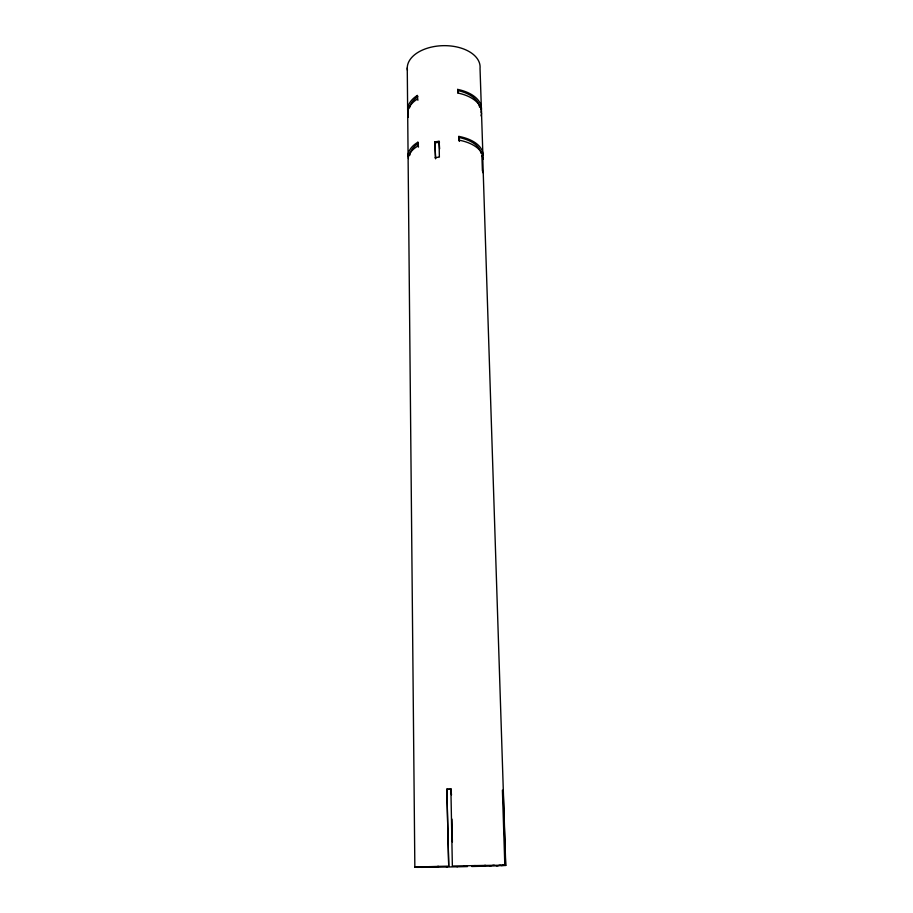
<?xml version="1.0" encoding="UTF-8"?>
<svg xmlns="http://www.w3.org/2000/svg" width="913" height="913" viewBox="0 0 913 913"><rect width="100%" height="100%" fill="white"/><g stroke="black" fill="none" stroke-linecap="round" stroke-linejoin="round"><path stroke-width="1.37" d="M408.408 158.565A37.433 20.097 -1.2 0 1 417.892 142.223L417.949 145.943A37.479 20.018 -1.2 0 0 408.122 159.764L414.844 867.247L429.909 866.654M418.805 867.065L417.001 867.202L417.834 867.282M501.18 865.592L503.451 865.353M483.239 172.956A37.673 19.641 -1.2 0 0 482.395 170.799L481.893 155.244A37.501 19.972 -1.2 0 1 482.737 157.447L505.745 865.41L496.375 865.786M421.304 866.905L438.605 866.403M489.516 866.003L498.121 865.764M481.025 866.243L490.897 865.992M437.555 866.403L448.728 866.152L446.856 789.243L448.728 866.152M481.961 866.243L471.816 866.494M418.839 867.304L414.844 867.247M502.686 865.33L505.745 865.41M446.856 789.243A44.748 2.899 -1.2 0 1 450.896 789.094L452.357 866.049L463.952 865.798M457.105 866.814L467.513 866.574M463.838 865.821L475.308 865.581M446.434 867.019L457.185 866.791M474.612 865.615L485.67 865.41M436.54 867.179L447.05 866.985M427.98 867.293L437.635 867.133M484.449 865.456L494.378 865.307M421.247 867.35L429.498 867.247M492.723 865.353L500.883 865.262M416.762 867.35L423.096 867.304M498.92 865.307L504.821 865.273L502.412 790.213A44.748 2.899 -1.2 0 1 503.154 790.453L505.574 865.296M450.896 789.094L451.49 794.915M417.949 145.943L418.474 147.084L417.892 142.223M434.862 141.892L435.569 158.634L434.862 141.892A37.501 19.972 -1.2 0 1 439.073 141.298L439.621 148.83M408.339 113.851A36.908 21.067 -1.2 0 1 417.309 95.454L417.88 100.259M417.309 95.454L417.834 96.652A35.162 20.075 -1.2 0 0 409.583 107.745M458.862 136.402L459.433 141.298L458.862 136.402A37.433 20.097 -1.2 0 1 482.909 155.769L481.528 113.28M480.923 112.322A36.908 21.067 -1.2 0 0 457.687 89.406L458.212 93.035M481.413 109.731L480.033 68.407A36.429 21.923 -1.2 0 0 442.965 45.673A36.429 21.923 -1.2 0 0 407.438 70.233M457.687 89.406L457.778 93.023A36.942 20.999 -1.2 0 1 481.037 115.86M439.073 141.298L439.37 157.093A37.673 19.641 -1.2 0 0 435.147 157.687M451.946 819.109L452.38 841.866M407.255 67.939L407.655 109.982M407.689 113.543L408.088 156.1M409.891 155.107A35.664 19.15 -1.2 0 1 418.428 143.375M459.342 137.566A35.664 19.15 -1.2 0 1 481.06 153.338M458.965 140.134A37.479 20.018 -1.2 0 1 483.023 159.421M408.373 117.389A36.942 20.999 -1.2 0 1 417.355 99.061M458.155 90.627A35.162 20.075 -1.2 0 1 479.587 107.175M435.284 142.85A35.733 19.036 -1.2 0 1 439.484 142.257M447.347 789.368A42.637 2.762 -1.2 0 1 451.387 789.231"/></g></svg>
